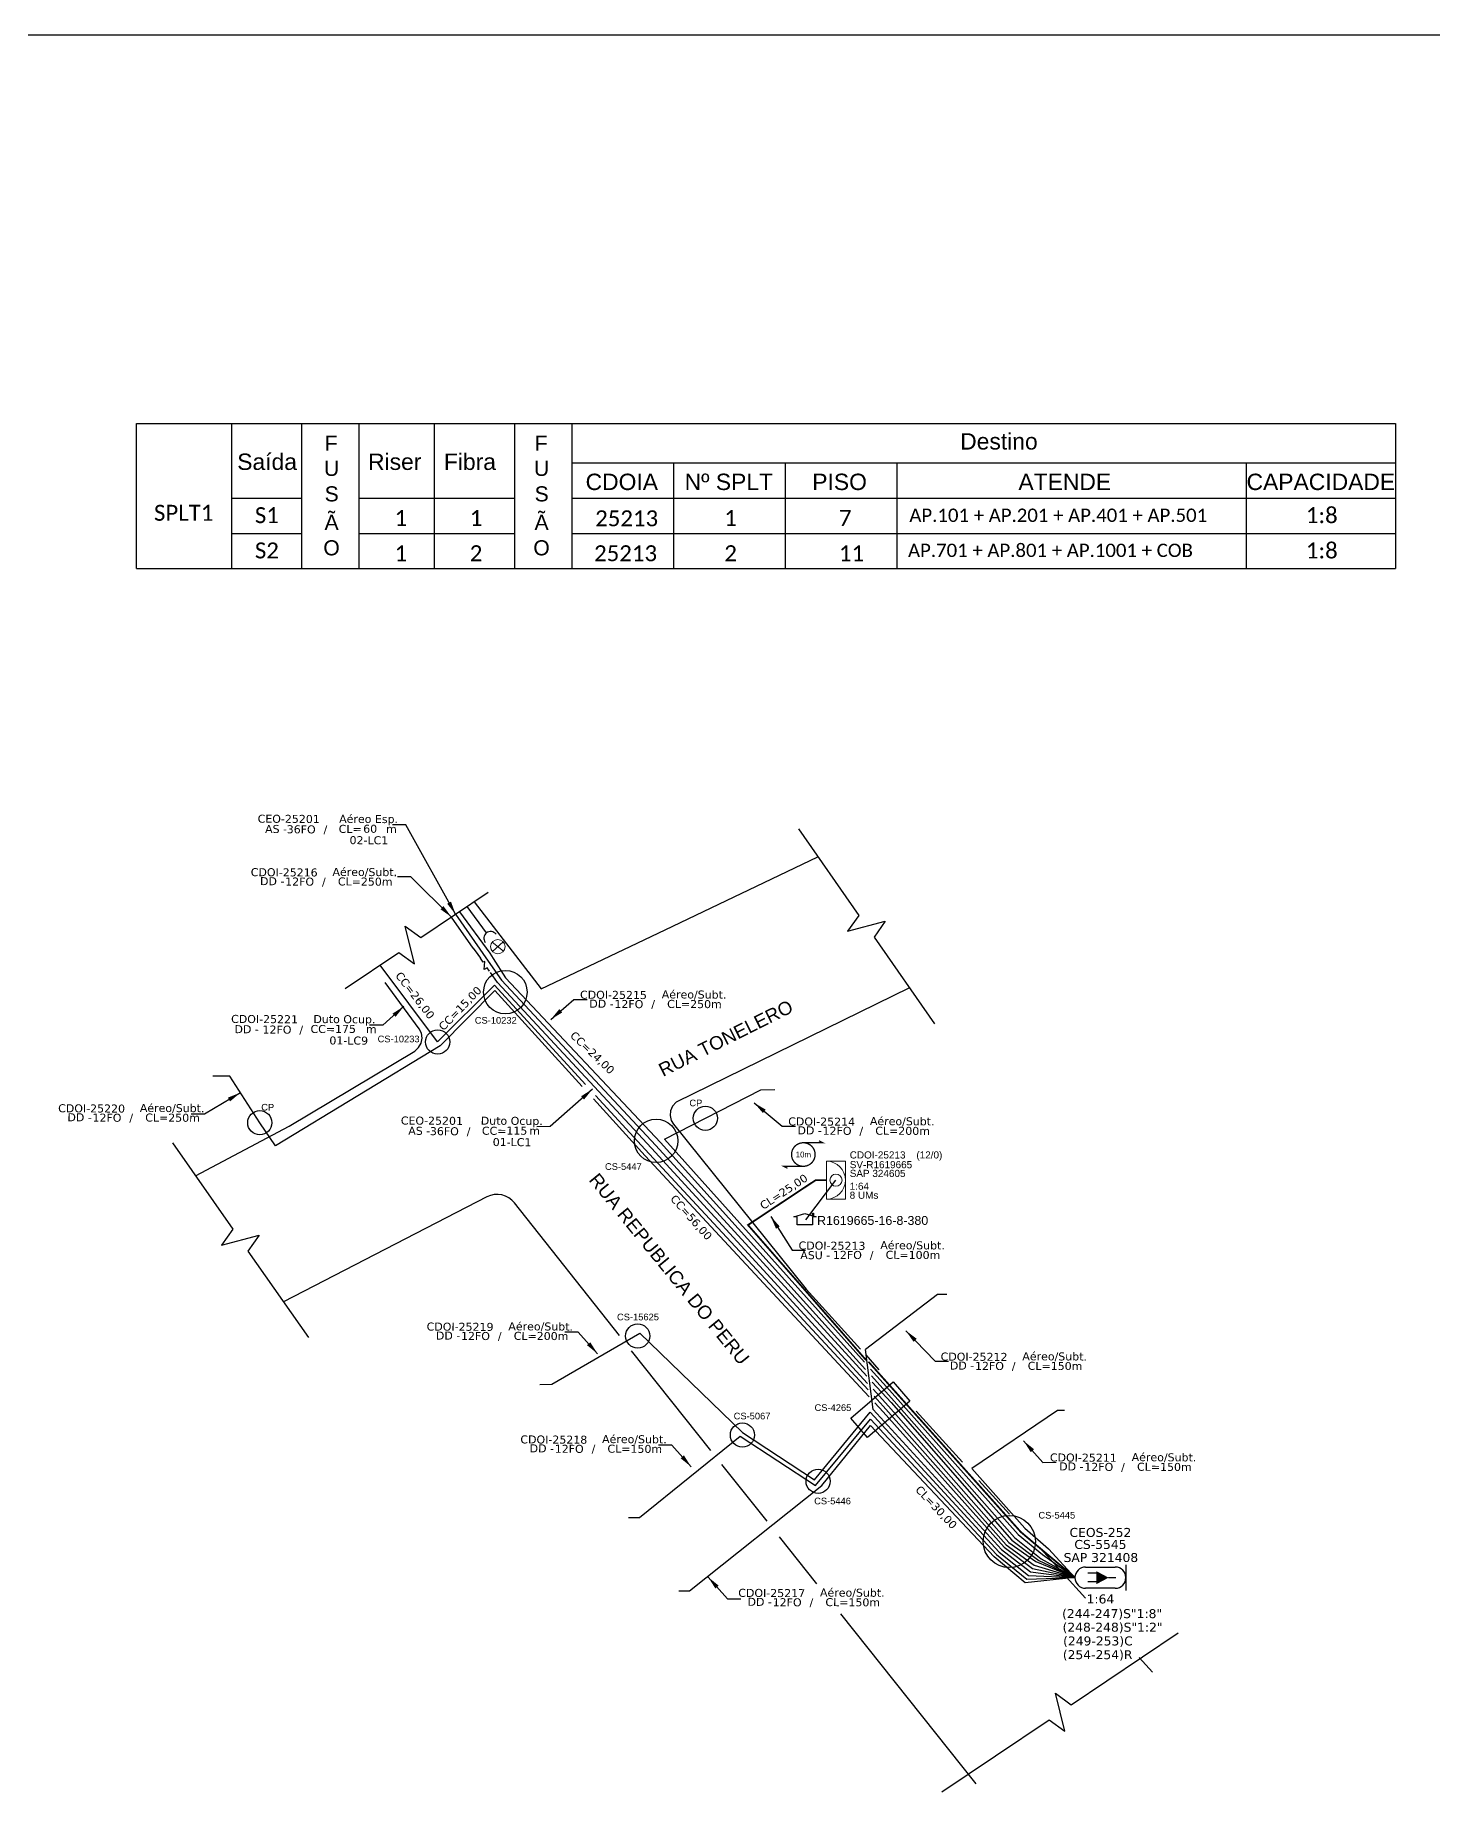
# Model space of a CAD drawing. Header units: metres. Extents: x -1286 to -445, y -500 to 94.
# Drawn here: x -1070 to -755.6, y -301.3 to 94.2 of the extents above; entities that cross this region are included whole.
import ezdxf
from ezdxf.enums import TextEntityAlignment as Align

# ---------------------------------------------------------------- set-up
doc = ezdxf.new("R2010")
doc.units = ezdxf.units.M
doc.linetypes.add('PHANTOM2', pattern=[1.25, 0.625, -0.125, 0.125, -0.125, 0.125, -0.125])
for name, color, linetype, lineweight in [('10.4-Postes', 1, 'Continuous', 0), ("20.0-LEGENDA DOS CDO'S", 1, 'Continuous', 0), ('20.1-CDO_INTERIOR', 1, 'Continuous', 0), ('CORDOALHA_SUPORTE', 7, 'Continuous', 25), ('Segmento Logradouro Texto', 238, 'Continuous', 0)]:
    doc.layers.add(name, color=color, linetype=linetype, lineweight=lineweight)
for name, color, linetype in [('20.4-CEOS', 1, 'Continuous'), ('CAP a instalar', 1, 'Continuous'), ('celulas gpon', 7, 'Continuous'), ('Folga', 1, 'Continuous'), ('label_cabos', 7, 'Continuous'), ('Legenda', 1, 'Continuous'), ('locais', 7, 'Continuous'), ('locais legendas', 7, 'Continuous'), ('QUADRA', 7, 'Continuous'), ('surveys', 7, 'Continuous'), ('surveys legendas', 7, 'Continuous')]:
    doc.layers.add(name, color=color, linetype=linetype)
doc.layers.add('DROP DE CLIENTE', color=140, linetype='Continuous', plot=False)
doc.layers.add('EXTRA', color=50, linetype='Continuous', plot=False)
doc.styles.add('ARIAL', font='arial.ttf')
doc.styles.add('DIGICADE', font='arial.ttf')
doc.styles.add('siredit', font='verdana.ttf')
doc.styles.add('WMF-Calibri0', font='calibri.ttf')
doc.linetypes.add('FENCELINE1', pattern='A,0.25,-0.1,[133,ltypeshp.shx,S=0.1,R=0,X=-0.1,Y=0],-0.1,1', length=1.45)
doc.dimstyles.new('CC', dxfattribs={"dimtxt": 0.8, "dimasz": 2, "dimexe": 0.18, "dimexo": 0.0625, "dimgap": 0.09, "dimtad": 0, "dimdec": 0, "dimrnd": 1, "dimzin": 0, "dimdsep": 46, "dimtxsty": 'siredit', "dimblk": 'NONE', "dimcen": 0, "dimse1": 1, "dimse2": 1, "dimsd1": 1, "dimsd2": 1, "dimclrt": 7, "dimadec": 0, "dimazin": 0, "dimtfac": 1, "dimtdec": 0, "dimtofl": 0, "dimtmove": 0, "dimatfit": 3, "dimfxl": 0, "dimtolj": 1, "dimtzin": 0, "dimarcsym": 0})

# ---------------------------------------------------------------- blocks, each defined once
blk = doc.blocks.new('POLE_POLE')
at = {"layer": '10.4-Postes', "color": 1, "linetype": 'PHANTOM2'}
for points in [[(-0.000008, 0.0000105), (0.0000076, -0.0000022)], [(0.0000072, 0.000011), (-0.0000076, -0.0000027)]]:
    blk.add_lwpolyline(points, dxfattribs=at)
at = {"layer": '10.4-Postes', "color": 1}
blk.add_circle((-0.0000002, 0.0000042), 0.0000101, dxfattribs=at)
blk = doc.blocks.new('LEGENDA DOS CABOS')
at = {"layer": 'EXTRA', "color": 0, "style": 'siredit'}
for tag, p in [('ID', (4.6, 0.97)), ('XX', (9.03, 0.97))]:
    blk.add_attdef(tag, text='', height=0.48, rotation=359.69, dxfattribs=at).set_placement(p, align=Align.MIDDLE_CENTER)
at = {"layer": 'Legenda', "color": 0, "style": 'siredit'}
for tag, p in [('TIPO_CABO', (1.31, 0)), ('CABO', (4.69, -0.05)), ('/', (6.81, -0.05)), ('METROS', (10.03, -0.05))]:
    blk.add_attdef(tag, text='', height=0.8, rotation=359.69, dxfattribs=at).set_placement(p, align=Align.MIDDLE_CENTER)
blk = doc.blocks.new('_None')
blk = doc.blocks.new('Inst CB ESP CFOA-SM-AS-80-TS-36')
at = {"layer": 'label_cabos', "color": 0, "style": 'siredit'}
for tag, flags, p in [('ID_ATIVIDADE', 3, (1.31, 2.67)), ('FATOR', 1, (11.56, 2.55))]:
    blk.add_attdef(tag, text='', height=1, rotation=359.69, dxfattribs=dict(at, flags=flags)).set_placement(p, align=Align.MIDDLE_CENTER)
for tag, p in [('TIPO_CABO', (1.76, 0)), ('DESTINO_CABO', (3.13, 1.26)), ('CABO', (4.69, -0.05)), ('/', (7.71, -0.05)), ('LANCE', (10.81, 0)), ('TIPO_CABO', (13.11, 1.24)), ('UND', (15.96, 0)), ('FID', (13.15, -1.41))]:
    blk.add_attdef(tag, text='', height=1, rotation=359.69, dxfattribs=at).set_placement(p, align=Align.MIDDLE_CENTER)
blk.add_attdef('QTDE', (12.43, -0.47), '', height=1, rotation=359.69, dxfattribs=at)
blk = doc.blocks.new('Inst CB DT OCUP CFOA-SM-DD-S-12')
at = {"layer": 'label_cabos', "color": 0, "style": 'siredit'}
for tag, flags, p in [('ID_ATIVIDADE', 3, (1.31, 2.67)), ('FATOR', 1, (11.56, 2.55))]:
    blk.add_attdef(tag, text='', height=1, rotation=359.69, dxfattribs=dict(at, flags=flags)).set_placement(p, align=Align.MIDDLE_CENTER)
for tag, p in [('TIPO_CABO', (1.11, 0)), ('DESTINO_CABO', (3.13, 1.26)), ('CABO', (4.69, -0.05)), ('/', (7.71, -0.05)), ('LANCE', (10.41, 0.02)), ('TIPO_CABO', (13.11, 1.24)), ('UND', (16.46, 0)), ('FID', (13.65, -1.41))]:
    blk.add_attdef(tag, text='', height=1, rotation=359.69, dxfattribs=at).set_placement(p, align=Align.MIDDLE_CENTER)
blk.add_attdef('QTDE', (11.93, -0.45), '', height=1, rotation=359.69, dxfattribs=at)
blk = doc.blocks.new('Inst CB DT OCUP CFOA-SM-AS-80-TS-36')
at = {"layer": 'label_cabos', "color": 0, "style": 'siredit'}
for tag, flags, p in [('ID_ATIVIDADE', 3, (1.31, 2.67)), ('FATOR', 1, (11.56, 2.55))]:
    blk.add_attdef(tag, text='', height=1, rotation=359.69, dxfattribs=dict(at, flags=flags)).set_placement(p, align=Align.MIDDLE_CENTER)
for tag, p in [('TIPO_CABO', (1.76, 0)), ('DESTINO_CABO', (3.13, 1.26)), ('CABO', (4.69, -0.05)), ('/', (7.71, -0.05)), ('LANCE', (10.91, 0)), ('TIPO_CABO', (13.11, 1.24)), ('UND', (15.96, 0)), ('FID', (13.15, -1.41))]:
    blk.add_attdef(tag, text='', height=1, rotation=359.69, dxfattribs=at).set_placement(p, align=Align.MIDDLE_CENTER)
blk.add_attdef('QTDE', (12.43, -0.47), '', height=1, rotation=359.69, dxfattribs=at)
blk = doc.blocks.new('A$C07E14978')
at = {"layer": 'Folga', "color": 0, "const_width": 0.146}
blk.add_lwpolyline([(2.23, 2.92, 1.000012), (2.23, 0.28, 0.999978)], format="xyb", close=True, dxfattribs=at)
at = {"layer": 'Folga', "color": 0, "const_width": 0.137}
for points in [[(2.23, 2.92), (4.42, 2.92), (3.98, 3.13)], [(2.23, 0.28), (0.03, 0.28), (0.47, 0.06)]]:
    blk.add_lwpolyline(points, dxfattribs=at)
at = {"layer": 'Folga', "color": 0}
blk.add_text('10m', height=0.659, dxfattribs=at).set_placement((1.38, 1.27))

msp = doc.modelspace()

# ---------------------------------------------------------------- linework, layer by layer
for p, q in [((-1047.17, 6.84), (-764.03, 6.84)), ((-1047.17, -25.79), (-1047.17, 6.84)), ((-1025.84, 6.84), (-1025.84, -25.79)), ((-1010.08, 6.84), (-1010.08, -25.79)), ((-997.13, -25.79), (-997.13, 6.84)), ((-980.22, 6.84), (-980.22, -25.79)), ((-962.2, 6.84), (-962.2, -25.79)), ((-949.24, 6.84), (-949.24, -25.79)), ((-764.03, 6.84), (-764.03, -25.79)), ((-949.24, -1.98), (-764.03, -1.98)), ((-926.43, -1.98), (-926.43, -25.79)), ((-901.28, -1.98), (-901.28, -25.79)), ((-876.19, -1.98), (-876.19, -25.79)), ((-797.61, -1.98), (-797.61, -25.79)), ((-1025.84, -9.92), (-1010.08, -9.92)), ((-997.13, -9.92), (-962.2, -9.92)), ((-949.24, -9.92), (-764.03, -9.92)), ((-1025.84, -17.86), (-1010.08, -17.86)), ((-997.13, -17.86), (-962.2, -17.86)), ((-949.24, -17.86), (-764.03, -17.86)), ((-1047.17, -25.79), (-1010.08, -25.79)), ((-1010.08, -25.79), (-962.2, -25.79)), ((-962.2, -25.79), (-764.03, -25.79))]:
    msp.add_line(p, q)
msp.add_lwpolyline([(-1286.07, -499.81), (-445.07, -499.81), (-445.07, 94.19), (-1286.07, 94.19)], close=True)
at = {"color": 5}
msp.add_lwpolyline([(-886.49, -216.89), (-877, -208.69), (-873.26, -213.03), (-882.75, -221.22)], close=True, dxfattribs=at)
at = {"color": 5, "linetype": 'Continuous'}
for centre, radius in [((-964.23, -121.03), 4.89), ((-979.45, -132.24), 2.72), ((-1019.45, -150.41), 2.72), ((-930.31, -154.5), 4.89), ((-919.23, -149.41), 2.72), ((-934.45, -198.38), 2.72), ((-910.9, -220.65), 2.72), ((-893.88, -231.05), 2.72), ((-850.87, -244.6), 5.87)]:
    msp.add_circle(centre, radius, dxfattribs=at)
at = {"layer": '20.1-CDO_INTERIOR', "color": 1, "lineweight": 18}
msp.add_lwpolyline([(-887.74, -167.58), (-887.73, -159.08), (-891.98, -159.08), (-891.99, -167.58)], close=True, dxfattribs=at)
msp.add_circle((-889.86, -163.33), 1.36, dxfattribs=at)
msp.add_arc((-891.98, -163.33), 4.25, 269.9724, 89.9724, dxfattribs=at)
at = {"layer": '20.4-CEOS', "color": 5}
for p, q in [((-833.73, -250.35), (-827.04, -250.35)), ((-827.04, -255.12), (-833.73, -255.12))]:
    msp.add_line(p, q, dxfattribs=at)
for points in [[(-831.18, -251.7), (-833.21, -251.7)], [(-828.54, -252.73), (-826.93, -252.73)], [(-824.66, -249.86), (-824.66, -255.61)], [(-831.18, -253.68), (-833.21, -253.68)]]:
    msp.add_lwpolyline(points, dxfattribs=at)
msp.add_lwpolyline([(-828.54, -252.73, 0, 2.94, 0), (-831.3, -252.73, 2.94, 2.94, 0)], format="xyseb", dxfattribs=at)
for centre, start, end in [((-833.73, -252.73), 90, 270), ((-827.04, -252.73), 270, 90)]:
    msp.add_arc(centre, 2.38, start, end, dxfattribs=at)
at = {"layer": 'CAP a instalar', "color": 7, "ltscale": 50}
for points in [[(-971.43, -111.17), (-976.34, -104.15)], [(-975.42, -103.53), (-968.11, -114.04)], [(-974.55, -102.94), (-967.73, -112.27), (-966.97, -113.46)], [(-971.43, -111.17), (-971.43, -111.17), (-970.44, -112.57), (-969.82, -113.43)], [(-967.78, -116.33), (-968.33, -115.55), (-968.96, -115.93), (-968.81, -114.12), (-969.21, -114.29), (-969.82, -113.43)], [(-968.11, -114.04), (-965.1, -118.35)], [(-966.97, -113.46), (-964.19, -117.82)], [(-979.45, -132.24), (-992.38, -114.95)], [(-931.37, -156.11), (-965.96, -118.89), (-967.57, -116.63)], [(-930.36, -155.5), (-965.1, -118.35)], [(-929.36, -154.89), (-964.19, -117.82)], [(-946.94, -142.25), (-966.57, -120.64), (-978.85, -133.11), (-1015.91, -155.58), (-1019.45, -150.41), (-1026.2, -139.94), (-1030.02, -139.93)], [(-946.2, -141.8), (-966.7, -119.45), (-979.45, -132.24)], [(-932.78, -157.83), (-944.43, -145)], [(-932.78, -156.44), (-943.94, -144.27)], [(-928.45, -154.13), (-906.76, -143), (-903.64, -142.96)], [(-928.45, -154.13), (-883.47, -204.27)], [(-932.78, -156.44), (-882.59, -210.52)], [(-932.78, -157.83), (-882.39, -212.06)], [(-931.37, -156.11), (-882.77, -209.03)], [(-930.36, -155.5), (-882.9, -207.43)], [(-929.36, -154.89), (-883.2, -205.92)], [(-864.91, -189.02), (-866.99, -189.02), (-883.2, -201.45), (-883.2, -201.45)], [(-956.47, -209.25), (-953.78, -209.2), (-933.96, -197.72)], [(-933.96, -197.72), (-910.87, -220.09), (-894.66, -230.69), (-882.14, -215.51), (-853.18, -246.96)], [(-852.62, -246.43), (-881.46, -214.89), (-883.2, -201.45)], [(-882.07, -205.84), (-877.84, -210.55), (-848.92, -243.04)], [(-881.9, -207.35), (-876.74, -213.06), (-849.68, -243.73)], [(-881.69, -208.74), (-877.48, -213.37), (-850.31, -244.28)], [(-881.51, -210.37), (-878.07, -214.14), (-850.98, -244.83)], [(-881.28, -211.89), (-879.23, -214.17), (-851.58, -245.35)], [(-881.11, -213.41), (-879.24, -215.45), (-852.02, -245.9)], [(-936.53, -239.23), (-934.04, -239.22), (-911.39, -220.93), (-894.48, -232), (-882.1, -217.08), (-853.72, -247.5)], [(-838.45, -215.17), (-840, -215.17), (-859.29, -228.21), (-847.4, -241.62), (-847.4, -241.62)], [(-925.2, -255.71), (-922.84, -255.69), (-893.03, -231.97), (-882.13, -218.52)], [(-882.13, -218.52), (-854.3, -248.05)], [(-850.98, -244.83), (-844.93, -249.06), (-836.11, -252.73)], [(-850.31, -244.28), (-844.24, -248.9), (-836.22, -252.6)], [(-849.68, -243.73), (-843.72, -248.47), (-836.11, -252.66)], [(-848.92, -243.04), (-843.43, -247.5), (-836.11, -252.73)], [(-847.4, -241.62), (-842.09, -246.25), (-836.11, -252.73)], [(-836.11, -252.73), (-847.28, -253.9), (-854.3, -248.05)], [(-853.72, -247.5), (-846.93, -253.06), (-836.11, -252.73)], [(-853.18, -246.96), (-846.55, -252.25), (-836.11, -252.73)], [(-852.62, -246.43), (-846.11, -251.44), (-836.11, -252.73)], [(-852.02, -245.9), (-845.65, -250.7), (-836.11, -252.73)], [(-851.59, -245.34), (-845.25, -249.92), (-836.11, -252.73)]]:
    msp.add_lwpolyline(points, dxfattribs=at)
at = {"layer": 'CAP a instalar', "color": 1, "linetype": 'FENCELINE1', "ltscale": 6, "const_width": 0.4}
for points in [[(-883.09, -203.8), (-909.65, -173.41), (-894.44, -163.33), (-891.98, -163.33)], [(-882.56, -204.16), (-848.29, -242.46)], [(-848.29, -242.46), (-843.1, -246.83), (-836.11, -252.66)]]:
    msp.add_lwpolyline(points, dxfattribs=at)
at = {"layer": 'CORDOALHA_SUPORTE'}
msp.add_line((-968.46, -107.71), (-972.83, -101.78), dxfattribs=at)
msp.add_arc((-967.54, -108.93), 1.53, 37.2539, 217.2539, dxfattribs=at)
at = {"layer": 'DROP DE CLIENTE'}
msp.add_lwpolyline([(-896.64, -172.28), (-889.86, -163.33)], dxfattribs=at)
at = {"layer": 'QUADRA', "color": 3}
for points in [[(-898.32, -84.31), (-884.73, -103.77), (-887.25, -107.36), (-878.78, -105.1), (-881.3, -108.69), (-867.71, -128.14)], [(-1000.23, -120.23), (-988.18, -112.12), (-984.64, -114.7), (-986.75, -106.19), (-983.2, -108.77), (-968.08, -98.59)], [(-1039.12, -154.9), (-1025.54, -174.36), (-1028.06, -177.94), (-1019.58, -175.69), (-1022.11, -179.27), (-1008.52, -198.73)], [(-866.03, -300.89), (-841.94, -284.67), (-838.4, -287.26), (-840.51, -278.74), (-836.97, -281.32), (-812.88, -265.11)]]:
    msp.add_lwpolyline(points, dxfattribs=at)
at = {"layer": 'QUADRA', "color": 4}
for points in [[(-971.25, -100.72), (-956.13, -120.29), (-928.29, -107), (-893.92, -90.6)], [(-959.06, -116.5), (-958.53, -117.18)], [(-1033.9, -162.37), (-1012.82, -151.17), (-984.61, -134.29), (-983.73, -133.5), (-983.14, -132.52), (-982.92, -131.42), (-983.07, -130.28), (-983.59, -129.28), (-991.29, -118.86)], [(-873.34, -120.08), (-925.79, -145.81), (-926.6, -146.66), (-927.07, -147.7), (-927.19, -148.82), (-926.93, -149.94), (-926.43, -150.74), (-896.58, -187.86), (-884.38, -201.34)], [(-918, -224.14), (-935.88, -201.68)], [(-883.17, -202.59), (-880.2, -205.97)], [(-871.79, -215.27), (-861.41, -226.75)], [(-911.34, -232.51), (-915.52, -227.26)], [(-905.37, -240.01), (-911.34, -232.51)], [(-857.71, -230.84), (-850.84, -238.45)], [(-894.15, -254.11), (-902.58, -243.51)], [(-843.81, -246.22), (-833.76, -257.33)], [(-858.36, -299.08), (-888.8, -260.83)], [(-821.65, -270.72), (-818.7, -273.98)]]:
    msp.add_lwpolyline(points, dxfattribs=at)
msp.add_lwpolyline([(-938.58, -198.28), (-962.17, -168.45, 0.358625), (-968.38, -167.1), (-1014.15, -190.67)], format="xyb", dxfattribs=at)
at = {"layer": 'surveys'}
for p, q in [((-895.17, -170.75), (-894.9, -170.75)), ((-895.17, -171.34), (-895.17, -170.75)), ((-894.9, -170.75), (-894.9, -171.41))]:
    msp.add_line(p, q, dxfattribs=at)
msp.add_lwpolyline([(-894.34, -171.59), (-895.13, -171.59), (-895.13, -173.39), (-898.58, -173.39), (-898.58, -171.59), (-899.37, -171.59), (-896.85, -170.85)], close=True, dxfattribs=at)

# ---------------------------------------------------------------- block references
at = {"color": 0, "lineweight": 0}
ref = msp.add_blockref('Inst CB DT OCUP CFOA-SM-DD-S-12', (-1024.02, -129.37), dxfattribs=dict(at, xscale=1.8, yscale=1.8, zscale=1.8))
ref.add_attrib('DESTINO_CABO', 'CDOI-25221', dxfattribs={"layer": 'label_cabos', "color": 0, "height": 1.8, "rotation": 359.69, "style": 'siredit'}).set_placement((-1018.38, -127.1), align=Align.MIDDLE_CENTER)
ref.add_attrib('TIPO_CABO', 'Duto Ocup.', dxfattribs={"layer": 'label_cabos', "color": 0, "height": 1.8, "rotation": 359.69, "style": 'siredit'}).set_placement((-1000.42, -127.13), align=Align.MIDDLE_CENTER)
ref.add_attrib('/', '/', dxfattribs={"layer": 'label_cabos', "color": 0, "height": 1.8, "rotation": 359.69, "style": 'siredit'}).set_placement((-1010.13, -129.46), align=Align.MIDDLE_CENTER)
ref.add_attrib('FID', '01-LC9', dxfattribs={"layer": 'label_cabos', "color": 0, "height": 1.8, "rotation": 359.69, "style": 'siredit'}).set_placement((-999.45, -131.92), align=Align.MIDDLE_CENTER)
ref.add_attrib('LANCE', 'CC=', dxfattribs={"layer": 'label_cabos', "color": 0, "height": 1.8, "rotation": 359.69, "style": 'siredit'}).set_placement((-1005.28, -129.33), align=Align.MIDDLE_CENTER)
ref.add_attrib('UND', 'm', dxfattribs={"layer": 'label_cabos', "color": 0, "height": 1.8, "rotation": 359.69, "style": 'siredit'}).set_placement((-994.38, -129.37), align=Align.MIDDLE_CENTER)
ref.add_attrib('CABO', '12FO', dxfattribs={"layer": 'label_cabos', "color": 0, "height": 1.8, "rotation": 359.69, "style": 'siredit'}).set_placement((-1015.58, -129.46), align=Align.MIDDLE_CENTER)
ref.add_attrib('TIPO_CABO', 'DD - ', dxfattribs={"layer": 'label_cabos', "color": 0, "height": 1.8, "rotation": 359.69, "style": 'siredit'}).set_placement((-1022.01, -129.38), align=Align.MIDDLE_CENTER)
ref.add_attrib('QTDE', '175', (-1002.54, -130.19), dxfattribs={"layer": 'label_cabos', "color": 0, "height": 1.8, "rotation": 359.69, "style": 'siredit'})
at = {"layer": 'Folga', "xscale": 2.006958307478562, "yscale": 2.006958307478562, "zscale": 2.006958307478562}
msp.add_blockref('A$C07E14978', (-901.68, -160.77), dxfattribs=at)
at = {"layer": 'label_cabos', "color": 0, "lineweight": 0}
ref = msp.add_blockref('Inst CB ESP CFOA-SM-AS-80-TS-36', (-1018.57, -84.33), dxfattribs=dict(at, xscale=1.799999999999997, yscale=1.799999999999997, zscale=1.799999999999997))
ref.add_attrib('DESTINO_CABO', 'CEO-25201', dxfattribs={"color": 0, "height": 1.8, "rotation": 359.69, "style": 'siredit'}).set_placement((-1012.94, -82.06), align=Align.MIDDLE_CENTER)
ref.add_attrib('TIPO_CABO', 'Aéreo Esp.', dxfattribs={"color": 0, "height": 1.8, "rotation": 359.69, "style": 'siredit'}).set_placement((-994.98, -82.09), align=Align.MIDDLE_CENTER)
ref.add_attrib('CABO', '36FO', dxfattribs={"color": 0, "height": 1.8, "rotation": 359.69, "style": 'siredit'}).set_placement((-1010.14, -84.42), align=Align.MIDDLE_CENTER)
ref.add_attrib('/', '/', dxfattribs={"color": 0, "height": 1.8, "rotation": 359.69, "style": 'siredit'}).set_placement((-1004.69, -84.42), align=Align.MIDDLE_CENTER)
ref.add_attrib('TIPO_CABO', 'AS - ', dxfattribs={"color": 0, "height": 1.8, "rotation": 359.69, "style": 'siredit'}).set_placement((-1015.4, -84.34), align=Align.MIDDLE_CENTER)
ref.add_attrib('FID', '02-LC1', dxfattribs={"color": 0, "height": 1.8, "rotation": 359.69, "style": 'siredit'}).set_placement((-994.91, -86.87), align=Align.MIDDLE_CENTER)
ref.add_attrib('LANCE', 'CL=', dxfattribs={"color": 0, "height": 1.8, "rotation": 359.69, "style": 'siredit'}).set_placement((-999.12, -84.33), align=Align.MIDDLE_CENTER)
ref.add_attrib('QTDE', '60', (-996.2, -85.18), dxfattribs={"color": 0, "height": 1.8, "rotation": 359.69, "style": 'siredit'})
ref.add_attrib('UND', 'm', dxfattribs={"color": 0, "height": 1.8, "rotation": 359.69, "style": 'siredit'}).set_placement((-989.84, -84.33), align=Align.MIDDLE_CENTER)
ref = msp.add_blockref('LEGENDA DOS CABOS', (-1021.59, -97.03), dxfattribs=dict(at, xscale=1.799999999999997, yscale=1.799999999999997, zscale=1.799999999999997))
ref.add_attrib('ID', 'CDOI-25216', dxfattribs={"color": 0, "height": 1.8, "rotation": 359.69, "style": 'siredit'}).set_placement((-1013.96, -94.09), align=Align.MIDDLE_CENTER)
ref.add_attrib('CABO', '12FO', dxfattribs={"color": 0, "height": 1.8, "rotation": 359.69, "style": 'siredit'}).set_placement((-1010.49, -96.17), align=Align.MIDDLE_CENTER)
ref.add_attrib('METROS', 'CL=250m', dxfattribs={"color": 0, "height": 1.8, "rotation": 359.69, "style": 'siredit'}).set_placement((-995.74, -96.17), align=Align.MIDDLE_CENTER)
ref.add_attrib('XX', 'Aéreo/Subt.', dxfattribs={"color": 0, "height": 1.8, "rotation": 359.69, "style": 'siredit'}).set_placement((-995.84, -94.02), align=Align.MIDDLE_CENTER)
ref.add_attrib('/', '/', dxfattribs={"color": 0, "height": 1.8, "rotation": 359.69, "style": 'siredit'}).set_placement((-1005.04, -96.17), align=Align.MIDDLE_CENTER)
ref.add_attrib('TIPO_CABO', 'DD -', dxfattribs={"color": 0, "height": 1.8, "rotation": 359.69, "style": 'siredit'}).set_placement((-1016.66, -96.09), align=Align.MIDDLE_CENTER)
ref = msp.add_blockref('LEGENDA DOS CABOS', (-947.53, -124.58), dxfattribs=dict(at, xscale=1.799999999999997, yscale=1.799999999999997, zscale=1.799999999999997))
ref.add_attrib('ID', 'CDOI-25215', dxfattribs={"color": 0, "height": 1.8, "rotation": 359.69, "style": 'siredit'}).set_placement((-939.9, -121.65), align=Align.MIDDLE_CENTER)
ref.add_attrib('CABO', '12FO', dxfattribs={"color": 0, "height": 1.8, "rotation": 359.69, "style": 'siredit'}).set_placement((-936.44, -123.72), align=Align.MIDDLE_CENTER)
ref.add_attrib('METROS', 'CL=250m', dxfattribs={"color": 0, "height": 1.8, "rotation": 359.69, "style": 'siredit'}).set_placement((-921.69, -123.72), align=Align.MIDDLE_CENTER)
ref.add_attrib('XX', 'Aéreo/Subt.', dxfattribs={"color": 0, "height": 1.8, "rotation": 359.69, "style": 'siredit'}).set_placement((-921.78, -121.57), align=Align.MIDDLE_CENTER)
ref.add_attrib('/', '/', dxfattribs={"color": 0, "height": 1.8, "rotation": 359.69, "style": 'siredit'}).set_placement((-930.99, -123.72), align=Align.MIDDLE_CENTER)
ref.add_attrib('TIPO_CABO', 'DD -', dxfattribs={"color": 0, "height": 1.8, "rotation": 359.69, "style": 'siredit'}).set_placement((-942.6, -123.64), align=Align.MIDDLE_CENTER)
ref = msp.add_blockref('LEGENDA DOS CABOS', (-1064.91, -150.13), dxfattribs=dict(at, xscale=1.799999999999997, yscale=1.799999999999997, zscale=1.799999999999997))
ref.add_attrib('ID', 'CDOI-25220', dxfattribs={"color": 0, "height": 1.8, "rotation": 359.69, "style": 'siredit'}).set_placement((-1057.28, -147.19), align=Align.MIDDLE_CENTER)
ref.add_attrib('CABO', '12FO', dxfattribs={"color": 0, "height": 1.8, "rotation": 359.69, "style": 'siredit'}).set_placement((-1053.82, -149.27), align=Align.MIDDLE_CENTER)
ref.add_attrib('METROS', 'CL=250m', dxfattribs={"color": 0, "height": 1.8, "rotation": 359.69, "style": 'siredit'}).set_placement((-1039.07, -149.27), align=Align.MIDDLE_CENTER)
ref.add_attrib('XX', 'Aéreo/Subt.', dxfattribs={"color": 0, "height": 1.8, "rotation": 359.69, "style": 'siredit'}).set_placement((-1039.16, -147.11), align=Align.MIDDLE_CENTER)
ref.add_attrib('/', '/', dxfattribs={"color": 0, "height": 1.8, "rotation": 359.69, "style": 'siredit'}).set_placement((-1048.37, -149.27), align=Align.MIDDLE_CENTER)
ref.add_attrib('TIPO_CABO', 'DD -', dxfattribs={"color": 0, "height": 1.8, "rotation": 359.69, "style": 'siredit'}).set_placement((-1059.98, -149.19), align=Align.MIDDLE_CENTER)
ref = msp.add_blockref('Inst CB DT OCUP CFOA-SM-AS-80-TS-36', (-986.37, -152.22), dxfattribs=dict(at, xscale=1.799999999999997, yscale=1.799999999999997, zscale=1.799999999999997))
ref.add_attrib('DESTINO_CABO', 'CEO-25201', dxfattribs={"color": 0, "height": 1.8, "rotation": 359.69, "style": 'siredit'}).set_placement((-980.74, -149.95), align=Align.MIDDLE_CENTER)
ref.add_attrib('CABO', '36FO', dxfattribs={"color": 0, "height": 1.8, "rotation": 359.69, "style": 'siredit'}).set_placement((-977.94, -152.32), align=Align.MIDDLE_CENTER)
ref.add_attrib('TIPO_CABO', 'Duto Ocup.', dxfattribs={"color": 0, "height": 1.8, "rotation": 359.69, "style": 'siredit'}).set_placement((-962.78, -149.98), align=Align.MIDDLE_CENTER)
ref.add_attrib('/', '/', dxfattribs={"color": 0, "height": 1.8, "rotation": 359.69, "style": 'siredit'}).set_placement((-972.49, -152.32), align=Align.MIDDLE_CENTER)
ref.add_attrib('TIPO_CABO', 'AS - ', dxfattribs={"color": 0, "height": 1.8, "rotation": 359.69, "style": 'siredit'}).set_placement((-983.2, -152.23), align=Align.MIDDLE_CENTER)
ref.add_attrib('FID', '01-LC1', dxfattribs={"color": 0, "height": 1.8, "rotation": 359.69, "style": 'siredit'}).set_placement((-962.71, -154.77), align=Align.MIDDLE_CENTER)
ref.add_attrib('LANCE', 'CC=', dxfattribs={"color": 0, "height": 1.8, "rotation": 359.69, "style": 'siredit'}).set_placement((-966.74, -152.22), align=Align.MIDDLE_CENTER)
ref.add_attrib('QTDE', '115', (-964, -153.08), dxfattribs={"color": 0, "height": 1.8, "rotation": 359.69, "style": 'siredit'})
ref.add_attrib('UND', 'm', dxfattribs={"color": 0, "height": 1.8, "rotation": 359.69, "style": 'siredit'}).set_placement((-957.64, -152.22), align=Align.MIDDLE_CENTER)
ref = msp.add_blockref('LEGENDA DOS CABOS', (-900.71, -153.08), dxfattribs=dict(at, xscale=1.799999999999997, yscale=1.799999999999997, zscale=1.799999999999997))
ref.add_attrib('ID', 'CDOI-25214', dxfattribs={"color": 0, "height": 1.8, "rotation": 359.69, "style": 'siredit'}).set_placement((-893.08, -150.15), align=Align.MIDDLE_CENTER)
ref.add_attrib('CABO', '12FO', dxfattribs={"color": 0, "height": 1.8, "rotation": 359.69, "style": 'siredit'}).set_placement((-889.62, -152.23), align=Align.MIDDLE_CENTER)
ref.add_attrib('METROS', 'CL=200m', dxfattribs={"color": 0, "height": 1.8, "rotation": 359.69, "style": 'siredit'}).set_placement((-874.87, -152.23), align=Align.MIDDLE_CENTER)
ref.add_attrib('XX', 'Aéreo/Subt.', dxfattribs={"color": 0, "height": 1.8, "rotation": 359.69, "style": 'siredit'}).set_placement((-874.96, -150.07), align=Align.MIDDLE_CENTER)
ref.add_attrib('/', '/', dxfattribs={"color": 0, "height": 1.8, "rotation": 359.69, "style": 'siredit'}).set_placement((-884.17, -152.23), align=Align.MIDDLE_CENTER)
ref.add_attrib('TIPO_CABO', 'DD -', dxfattribs={"color": 0, "height": 1.8, "rotation": 359.69, "style": 'siredit'}).set_placement((-895.78, -152.14), align=Align.MIDDLE_CENTER)
ref = msp.add_blockref('LEGENDA DOS CABOS', (-982.03, -199.23), dxfattribs=dict(at, xscale=1.799999999999997, yscale=1.799999999999997, zscale=1.799999999999997))
ref.add_attrib('ID', 'CDOI-25219', dxfattribs={"color": 0, "height": 1.8, "rotation": 359.69, "style": 'siredit'}).set_placement((-974.4, -196.29), align=Align.MIDDLE_CENTER)
ref.add_attrib('CABO', '12FO', dxfattribs={"color": 0, "height": 1.8, "rotation": 359.69, "style": 'siredit'}).set_placement((-970.94, -198.37), align=Align.MIDDLE_CENTER)
ref.add_attrib('METROS', 'CL=200m', dxfattribs={"color": 0, "height": 1.8, "rotation": 359.69, "style": 'siredit'}).set_placement((-956.19, -198.37), align=Align.MIDDLE_CENTER)
ref.add_attrib('XX', 'Aéreo/Subt.', dxfattribs={"color": 0, "height": 1.8, "rotation": 359.69, "style": 'siredit'}).set_placement((-956.28, -196.22), align=Align.MIDDLE_CENTER)
ref.add_attrib('/', '/', dxfattribs={"color": 0, "height": 1.8, "rotation": 359.69, "style": 'siredit'}).set_placement((-965.49, -198.37), align=Align.MIDDLE_CENTER)
ref.add_attrib('TIPO_CABO', 'DD -', dxfattribs={"color": 0, "height": 1.8, "rotation": 359.69, "style": 'siredit'}).set_placement((-977.1, -198.29), align=Align.MIDDLE_CENTER)
ref = msp.add_blockref('LEGENDA DOS CABOS', (-866.43, -205.97), dxfattribs=dict(at, xscale=1.799999999999997, yscale=1.799999999999997, zscale=1.799999999999997))
ref.add_attrib('ID', 'CDOI-25212', dxfattribs={"color": 0, "height": 1.8, "rotation": 359.69, "style": 'siredit'}).set_placement((-858.8, -203.04), align=Align.MIDDLE_CENTER)
ref.add_attrib('CABO', '12FO', dxfattribs={"color": 0, "height": 1.8, "rotation": 359.69, "style": 'siredit'}).set_placement((-855.34, -205.11), align=Align.MIDDLE_CENTER)
ref.add_attrib('METROS', 'CL=150m', dxfattribs={"color": 0, "height": 1.8, "rotation": 359.69, "style": 'siredit'}).set_placement((-840.59, -205.11), align=Align.MIDDLE_CENTER)
ref.add_attrib('XX', 'Aéreo/Subt.', dxfattribs={"color": 0, "height": 1.8, "rotation": 359.69, "style": 'siredit'}).set_placement((-840.68, -202.96), align=Align.MIDDLE_CENTER)
ref.add_attrib('/', '/', dxfattribs={"color": 0, "height": 1.8, "rotation": 359.69, "style": 'siredit'}).set_placement((-849.89, -205.11), align=Align.MIDDLE_CENTER)
ref.add_attrib('TIPO_CABO', 'DD -', dxfattribs={"color": 0, "height": 1.8, "rotation": 359.69, "style": 'siredit'}).set_placement((-861.5, -205.03), align=Align.MIDDLE_CENTER)
ref = msp.add_blockref('LEGENDA DOS CABOS', (-960.95, -224.6), dxfattribs=dict(at, xscale=1.799999999999997, yscale=1.799999999999997, zscale=1.799999999999997))
ref.add_attrib('ID', 'CDOI-25218', dxfattribs={"color": 0, "height": 1.8, "rotation": 359.69, "style": 'siredit'}).set_placement((-953.32, -221.67), align=Align.MIDDLE_CENTER)
ref.add_attrib('CABO', '12FO', dxfattribs={"color": 0, "height": 1.8, "rotation": 359.69, "style": 'siredit'}).set_placement((-949.86, -223.75), align=Align.MIDDLE_CENTER)
ref.add_attrib('METROS', 'CL=150m', dxfattribs={"color": 0, "height": 1.8, "rotation": 359.69, "style": 'siredit'}).set_placement((-935.11, -223.75), align=Align.MIDDLE_CENTER)
ref.add_attrib('XX', 'Aéreo/Subt.', dxfattribs={"color": 0, "height": 1.8, "rotation": 359.69, "style": 'siredit'}).set_placement((-935.2, -221.59), align=Align.MIDDLE_CENTER)
ref.add_attrib('/', '/', dxfattribs={"color": 0, "height": 1.8, "rotation": 359.69, "style": 'siredit'}).set_placement((-944.41, -223.75), align=Align.MIDDLE_CENTER)
ref.add_attrib('TIPO_CABO', 'DD -', dxfattribs={"color": 0, "height": 1.8, "rotation": 359.69, "style": 'siredit'}).set_placement((-956.02, -223.66), align=Align.MIDDLE_CENTER)
ref = msp.add_blockref('LEGENDA DOS CABOS', (-841.85, -228.66), dxfattribs=dict(at, xscale=1.800000000000011, yscale=1.800000000000011, zscale=1.800000000000011))
ref.add_attrib('ID', 'CDOI-25211', dxfattribs={"color": 0, "height": 1.8, "rotation": 359.69, "style": 'siredit'}).set_placement((-834.22, -225.73), align=Align.MIDDLE_CENTER)
ref.add_attrib('CABO', '12FO', dxfattribs={"color": 0, "height": 1.8, "rotation": 359.69, "style": 'siredit'}).set_placement((-830.75, -227.81), align=Align.MIDDLE_CENTER)
ref.add_attrib('METROS', 'CL=150m', dxfattribs={"color": 0, "height": 1.8, "rotation": 359.69, "style": 'siredit'}).set_placement((-816, -227.81), align=Align.MIDDLE_CENTER)
ref.add_attrib('XX', 'Aéreo/Subt.', dxfattribs={"color": 0, "height": 1.8, "rotation": 359.69, "style": 'siredit'}).set_placement((-816.09, -225.65), align=Align.MIDDLE_CENTER)
ref.add_attrib('/', '/', dxfattribs={"color": 0, "height": 1.8, "rotation": 359.69, "style": 'siredit'}).set_placement((-825.3, -227.81), align=Align.MIDDLE_CENTER)
ref.add_attrib('TIPO_CABO', 'DD -', dxfattribs={"color": 0, "height": 1.8, "rotation": 359.69, "style": 'siredit'}).set_placement((-836.92, -227.72), align=Align.MIDDLE_CENTER)
ref = msp.add_blockref('LEGENDA DOS CABOS', (-911.94, -259.11), dxfattribs=dict(at, xscale=1.799999999999997, yscale=1.799999999999997, zscale=1.799999999999997))
ref.add_attrib('ID', 'CDOI-25217', dxfattribs={"color": 0, "height": 1.8, "rotation": 359.69, "style": 'siredit'}).set_placement((-904.31, -256.18), align=Align.MIDDLE_CENTER)
ref.add_attrib('CABO', '12FO', dxfattribs={"color": 0, "height": 1.8, "rotation": 359.69, "style": 'siredit'}).set_placement((-900.84, -258.26), align=Align.MIDDLE_CENTER)
ref.add_attrib('METROS', 'CL=150m', dxfattribs={"color": 0, "height": 1.8, "rotation": 359.69, "style": 'siredit'}).set_placement((-886.09, -258.26), align=Align.MIDDLE_CENTER)
ref.add_attrib('XX', 'Aéreo/Subt.', dxfattribs={"color": 0, "height": 1.8, "rotation": 359.69, "style": 'siredit'}).set_placement((-886.19, -256.1), align=Align.MIDDLE_CENTER)
ref.add_attrib('/', '/', dxfattribs={"color": 0, "height": 1.8, "rotation": 359.69, "style": 'siredit'}).set_placement((-895.39, -258.26), align=Align.MIDDLE_CENTER)
ref.add_attrib('TIPO_CABO', 'DD -', dxfattribs={"color": 0, "height": 1.8, "rotation": 359.69, "style": 'siredit'}).set_placement((-907.01, -258.17), align=Align.MIDDLE_CENTER)
at = {"layer": 'locais', "color": 10, "xscale": 160000, "yscale": 160000, "zscale": 160000}
msp.add_blockref('POLE_POLE', (-965.88, -111.48), dxfattribs=at)

# ---------------------------------------------------------------- texts
at = {"linetype": 'Continuous', "style": 'ARIAL'}
for s, p in [('F', (-1004.84, 0.73)), ('F', (-957.61, 0.73)), ('U', (-1005.02, -4.94)), ('U', (-957.79, -4.94)), ('S', (-1004.87, -10.67)), ('S', (-957.64, -10.67)), ('Ã', (-1004.89, -17.07)), ('Ã', (-957.66, -17.07)), ('O', (-1005.16, -22.8)), ('O', (-957.93, -22.8))]:
    msp.add_text(s, height=3.4, dxfattribs=at).set_placement(p)
at = {"style": 'ARIAL'}
for s, p in [('Destino', (-853.21, 2.84)), ('Saída', (-1017.81, -1.75)), ('Riser', (-989.1, -1.75)), ('Fibra', (-972.19, -1.75)), ('CDOIA', (-938.03, -6.27)), ('Nº SPLT', (-913.96, -6.27)), ('PISO', (-889.05, -6.27)), ('ATENDE', (-838.4, -6.27)), ('CAPACIDADE', (-780.81, -6.27))]:
    msp.add_text(s, height=3.68, dxfattribs=at).set_placement(p, align=Align.MIDDLE_CENTER)
at = {"color": 7, "style": 'WMF-Calibri0'}
for s, height, p in [('1', 3.59, (-989.14, -16.18)), ('1', 3.59, (-972.23, -16.18)), ('25213', 3.585, (-944.02, -16.26)), ('1', 3.59, (-914.97, -16.18)), ('7', 3.59, (-889.19, -16.18)), ('AP.101 + AP.201 + AP.401 + AP.501', 3, (-873.35, -15.28)), ('1', 3.59, (-989.14, -24.12)), ('2', 3.59, (-972.23, -24.12)), ('25213', 3.585, (-944.26, -24.12)), ('2', 3.59, (-914.97, -24.12)), ('11', 3.585, (-889.19, -24.12)), ('AP.701 + AP.801 + AP.1001 + COB', 3, (-873.65, -23.17))]:
    msp.add_text(s, height=height, dxfattribs=at).set_placement(p)
at = {"color": 7, "lineweight": 0, "style": 'WMF-Calibri0', "flags": 8}
for tag, p, s, height in [('SPLT1', (-1043.25, -15.02), 'XX', 3.585), ('1:8', (-784.18, -15.55), '1:8', 3.585), ('S1', (-1020.56, -15.55), 'S1', 3.585), ('1:8', (-784.18, -23.49), '-', 3.59), ('S2', (-1020.56, -23.49), '-', 3.59)]:
    msp.add_attdef(tag, p, s, height=height, dxfattribs=at)
at = {"layer": "20.0-LEGENDA DOS CDO'S", "color": 1, "style": 'ARIAL'}
for s, p in [('CDOI-25213', (-886.77, -158.45)), ('SAP 324605', (-886.77, -162.6)), ('SV-R1619665', (-886.76, -160.63)), ('8 UMs', (-886.78, -167.51)), ('1:64', (-886.78, -165.49))]:
    msp.add_text(s, height=1.6, rotation=359.9724, dxfattribs=at).set_placement(p)
msp.add_text('        (12/0)', height=1.6, rotation=359.9724, dxfattribs=at).set_placement((-871.34, -158.45), align=Align.CENTER)
at = {"layer": '20.4-CEOS', "color": 5, "style": 'siredit'}
for s, p in [('CEOS-252', (-830.38, -241.55)), ('CS-5545', (-830.38, -244.25)), ('SAP 321408', (-830.28, -247.19)), ('1:64', (-830.38, -256.51))]:
    msp.add_text(s, height=2.019, dxfattribs=at).set_placement(p, align=Align.TOP_CENTER)
for s, height, p in [('(244-247)S"1:8"', 2.0194, (-839.01, -261.83)), ('(248-248)S"1:2"', 2.0194, (-838.9, -264.88)), ('(254-254)R', 2.019, (-838.84, -271.06)), ('(249-253)C', 2.019, (-838.78, -267.97))]:
    msp.add_text(s, height=height, dxfattribs=at).set_placement(p)
at = {"layer": 'celulas gpon', "style": 'siredit'}
for s, rotation, p in [('CC=26,00', 307.6584, (-989.08, -117.34)), ('CC=15,00', 46.0531, (-978.13, -129.84)), ('CC=24,00', 316.3548, (-949.81, -130.96))]:
    msp.add_text(s, height=1.8, rotation=rotation, dxfattribs=at).set_placement(p)
for s, rotation, p in [('CL=25,00', 33.5293, (-901.61, -165.92)), ('CL=30,00', 313.2985, (-867.29, -236.9))]:
    msp.add_text(s, height=1.8, rotation=rotation, dxfattribs=at).set_placement(p, align=Align.MIDDLE_CENTER)
at = {"layer": 'celulas gpon', "color": 7, "style": 'siredit'}
msp.add_text('CC=56,00', height=1.8, rotation=311.7064, dxfattribs=at).set_placement((-927.26, -167.6))
at = {"layer": 'label_cabos', "color": 0, "style": 'siredit'}
for s, p in [('CDOI-25213', (-890.75, -178.06)), ('Aéreo/Subt.', (-872.63, -177.98)), ('ASU -', (-894.52, -180.2)), ('12FO', (-887.29, -180.14)), ('/', (-881.84, -180.14)), ('CL=100m', (-872.54, -180.14))]:
    msp.add_text(s, height=1.8, rotation=359.69, dxfattribs=at).set_placement(p, align=Align.MIDDLE_CENTER)
at = {"layer": 'locais legendas', "color": 5, "style": 'ARIAL'}
for s, p in [('CS-10232', (-971.1, -128.13)), ('CS-10233', (-992.95, -132.32)), ('CP', (-1019.13, -147.67)), ('CP', (-922.83, -146.71)), ('CS-5447', (-941.81, -161.01)), ('CS-15625', (-939.11, -194.85)), ('CS-5067', (-912.87, -217.13)), ('CS-4265', (-894.68, -215.24)), ('CS-5446', (-894.77, -236.24)), ('CS-5445', (-844.32, -239.44))]:
    msp.add_text(s, height=1.5, dxfattribs=at).set_placement(p)
at = {"layer": 'Segmento Logradouro Texto', "color": 5, "style": 'DIGICADE'}
msp.add_text('RUA REPUBLICA DO PERU', height=3, rotation=309.2574, dxfattribs=at).set_placement((-945.6, -163.33))
at = {"layer": 'Segmento Logradouro Texto', "color": 5, "linetype": 'Continuous', "insert": (-930.12, -137.43), "char_height": 3, "width": 63.2375, "attachment_point": 1, "rotation": 26.5443, "style": 'DIGICADE'}
msp.add_mtext('\\fArial|b0|i0|c0|p34;\\W1.0000000000;\\T1.0000000000;\\o\\lRUA TONELERO', dxfattribs=at)
at = {"layer": 'surveys legendas', "color": 0, "style": 'ARIAL'}
msp.add_text('R1619665-16-8-380', height=2, dxfattribs=at).set_placement((-894.12, -173.39))

# ---------------------------------------------------------------- leaders
at = {"layer": 'label_cabos'}
for points in [[(-975.42, -103.53), (-986.63, -83.4), (-989.63, -83.41)], [(-976.34, -104.15), (-985.51, -95.14), (-988.51, -95.12)], [(-987.02, -124.23), (-991.76, -128.46), (-994.76, -128.48)], [(-954.03, -127.2), (-948.81, -122.69), (-945.81, -122.67)], [(-1023.81, -143.65), (-1031.88, -148.47), (-1034.88, -148.48)], [(-944.61, -142.83), (-954.11, -151.29), (-957.11, -151.3)], [(-908.27, -145.93), (-901.99, -151.19), (-898.99, -151.18)], [(-904.54, -171.47), (-899.69, -179.1), (-896.69, -179.09)], [(-943.49, -202.36), (-947.82, -197.49), (-950.82, -197.5)], [(-874.15, -197.18), (-867.52, -204.02), (-864.52, -204.01)], [(-922.43, -227.8), (-926.76, -222.93), (-929.76, -222.94)], [(-847.68, -221.94), (-843.34, -226.8), (-840.34, -226.79)], [(-918.61, -252.6), (-914.28, -257.47), (-911.28, -257.46)]]:
    msp.add_leader(points, dimstyle='CC', override={"dimasz": 3, "dimgap": 0.09, "dimtad": 0}, dxfattribs=at)

doc.saveas('drawing.dxf')
